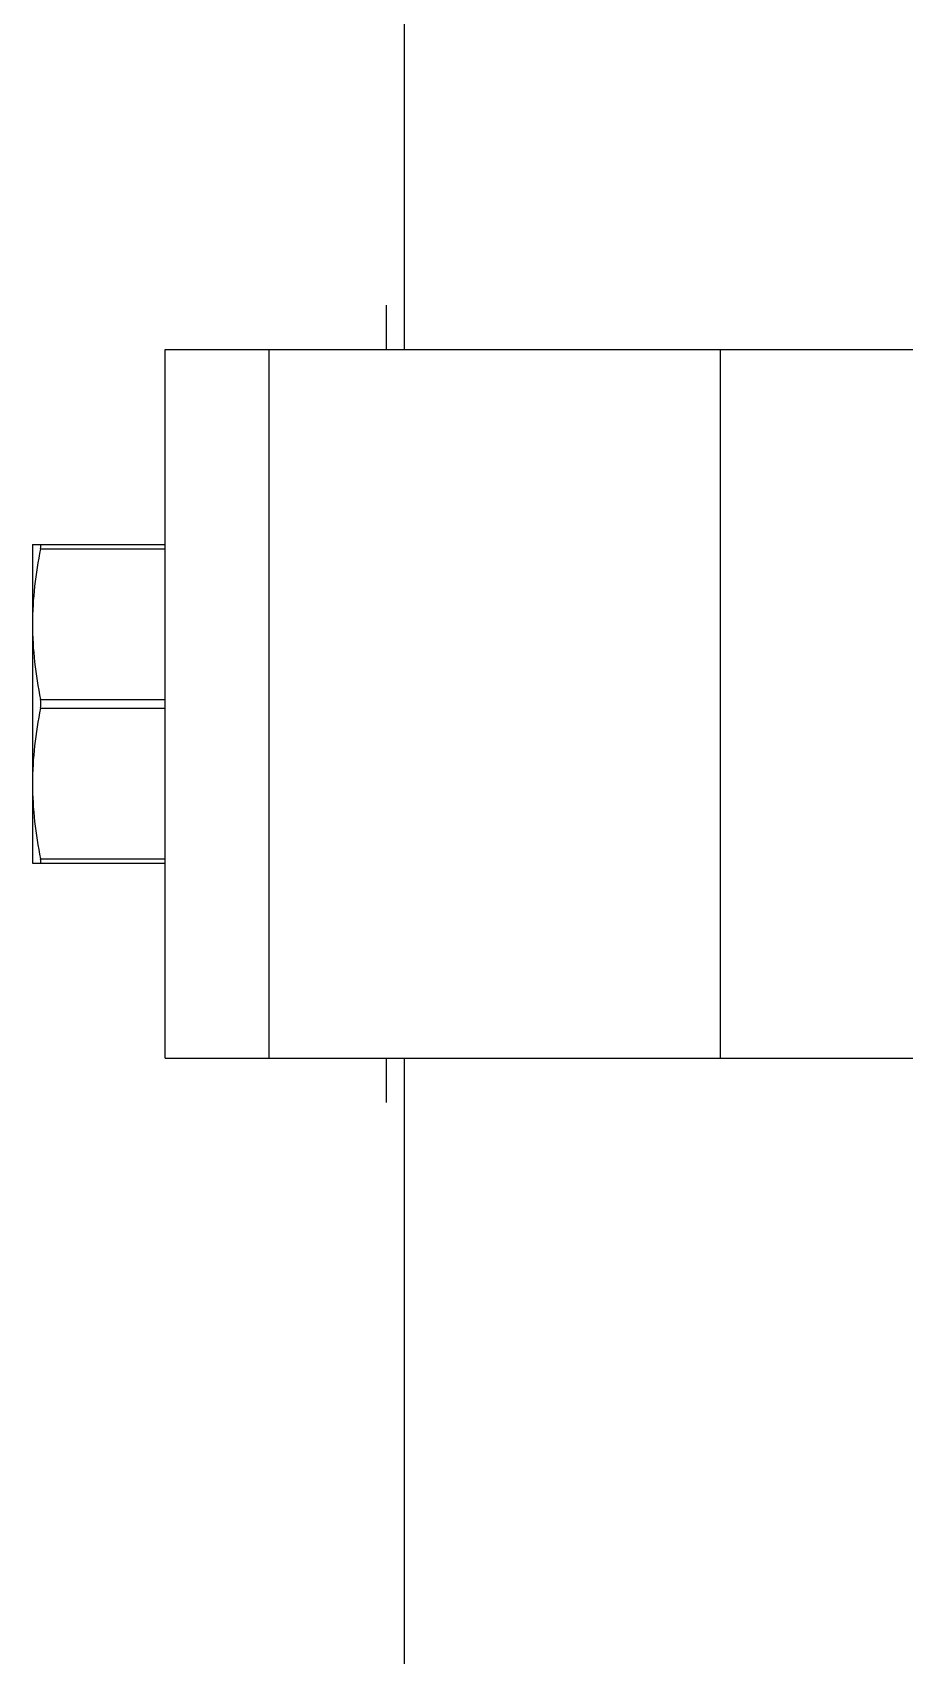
# Model space of a CAD drawing. Extents: x 12300 to 361047, y -1498650 to 1244242.
# Drawn here: x 270654.2 to 270830.4, y 112458.5 to 112786.2 of the extents above; entities that cross this region are included whole.
import ezdxf

# ---------------------------------------------------------------- set-up
doc = ezdxf.new("R2010")
doc.units = 0
doc.header["$LTSCALE"] = 1000
doc.header["$MEASUREMENT"] = 0
doc.layers.get('0').update_dxf_attribs({"color": 8, "linetype": 'CONTINUOUS'})
doc.layers.add('TEXT', color=3, linetype='CONTINUOUS')

# ---------------------------------------------------------------- blocks, each defined once
blk = doc.blocks.new('KZDJ')
at = {"layer": 'TEXT', "linetype": 'Continuous'}
for p, q in [((2424758.51, 264757.15), (2424758.51, 265357.2)), ((2424754.04, 264757.15), (2424754.04, 264768.33)), ((2424698.13, 264578.26), (2424698.13, 264757.15)), ((2424698.13, 264757.15), (2424921.74, 264757.15)), ((2424724.33, 264578.26), (2424724.33, 264757.15)), ((2424838.37, 264578.26), (2424838.37, 264757.15)), ((2424664.59, 264707.96), (2424664.59, 264627.46)), ((2424664.59, 264707.96), (2424698.13, 264707.96)), ((2424666.63, 264706.84), (2424698.13, 264706.84)), ((2424666.63, 264668.82), (2424698.13, 264668.82)), ((2424666.63, 264666.59), (2424698.13, 264666.59)), ((2424666.63, 264628.57), (2424698.13, 264628.57)), ((2424664.59, 264627.46), (2424698.13, 264627.46)), ((2424698.13, 264578.26), (2425328.71, 264578.26)), ((2424754.04, 264567.08), (2424754.04, 264578.26)), ((2424758.51, 264231.67), (2424758.51, 264578.26))]:
    blk.add_line(p, q, dxfattribs=at)
for points in [[(2424666.63, 264706.84), (2424665.37, 264700.59), (2424664.59, 264694.2), (2424664.59, 264687.83)], [(2424664.59, 264687.83), (2424664.59, 264681.46), (2424665.37, 264675.07), (2424666.63, 264668.82)], [(2424666.63, 264666.59), (2424666.78, 264667.32), (2424666.78, 264668.09), (2424666.63, 264668.82)], [(2424666.63, 264666.59), (2424665.37, 264660.34), (2424664.59, 264653.95), (2424664.59, 264647.58)], [(2424664.59, 264647.58), (2424664.59, 264641.21), (2424665.37, 264634.82), (2424666.63, 264628.57)]]:
    blk.add_open_spline(points, degree=3, dxfattribs=at)
for points, knots in [([(2424666.63, 264706.84), (2424666.68, 264707.11), (2424666.74, 264707.37), (2424666.73, 264707.96), (2424666.63, 264707.96)], [0, 0, 0, 0, 0.722341, 1, 1, 1, 1]), ([(2424666.63, 264627.46), (2424666.73, 264627.46), (2424666.74, 264628.04), (2424666.68, 264628.3), (2424666.63, 264628.57)], [0, 0, 0, 0, 0.27764, 1, 1, 1, 1])]:
    blk.add_open_spline(points, degree=3, knots=knots, dxfattribs=at)

msp = doc.modelspace()

# ---------------------------------------------------------------- block references
at = {"color": 3, "xscale": 0.8000000000465661, "yscale": 0.8000000000465661, "zscale": 0.8000000000465661}
msp.add_blockref('KZDJ', (-1669077.44, -99083.53), dxfattribs=at)

doc.saveas('drawing.dxf')
